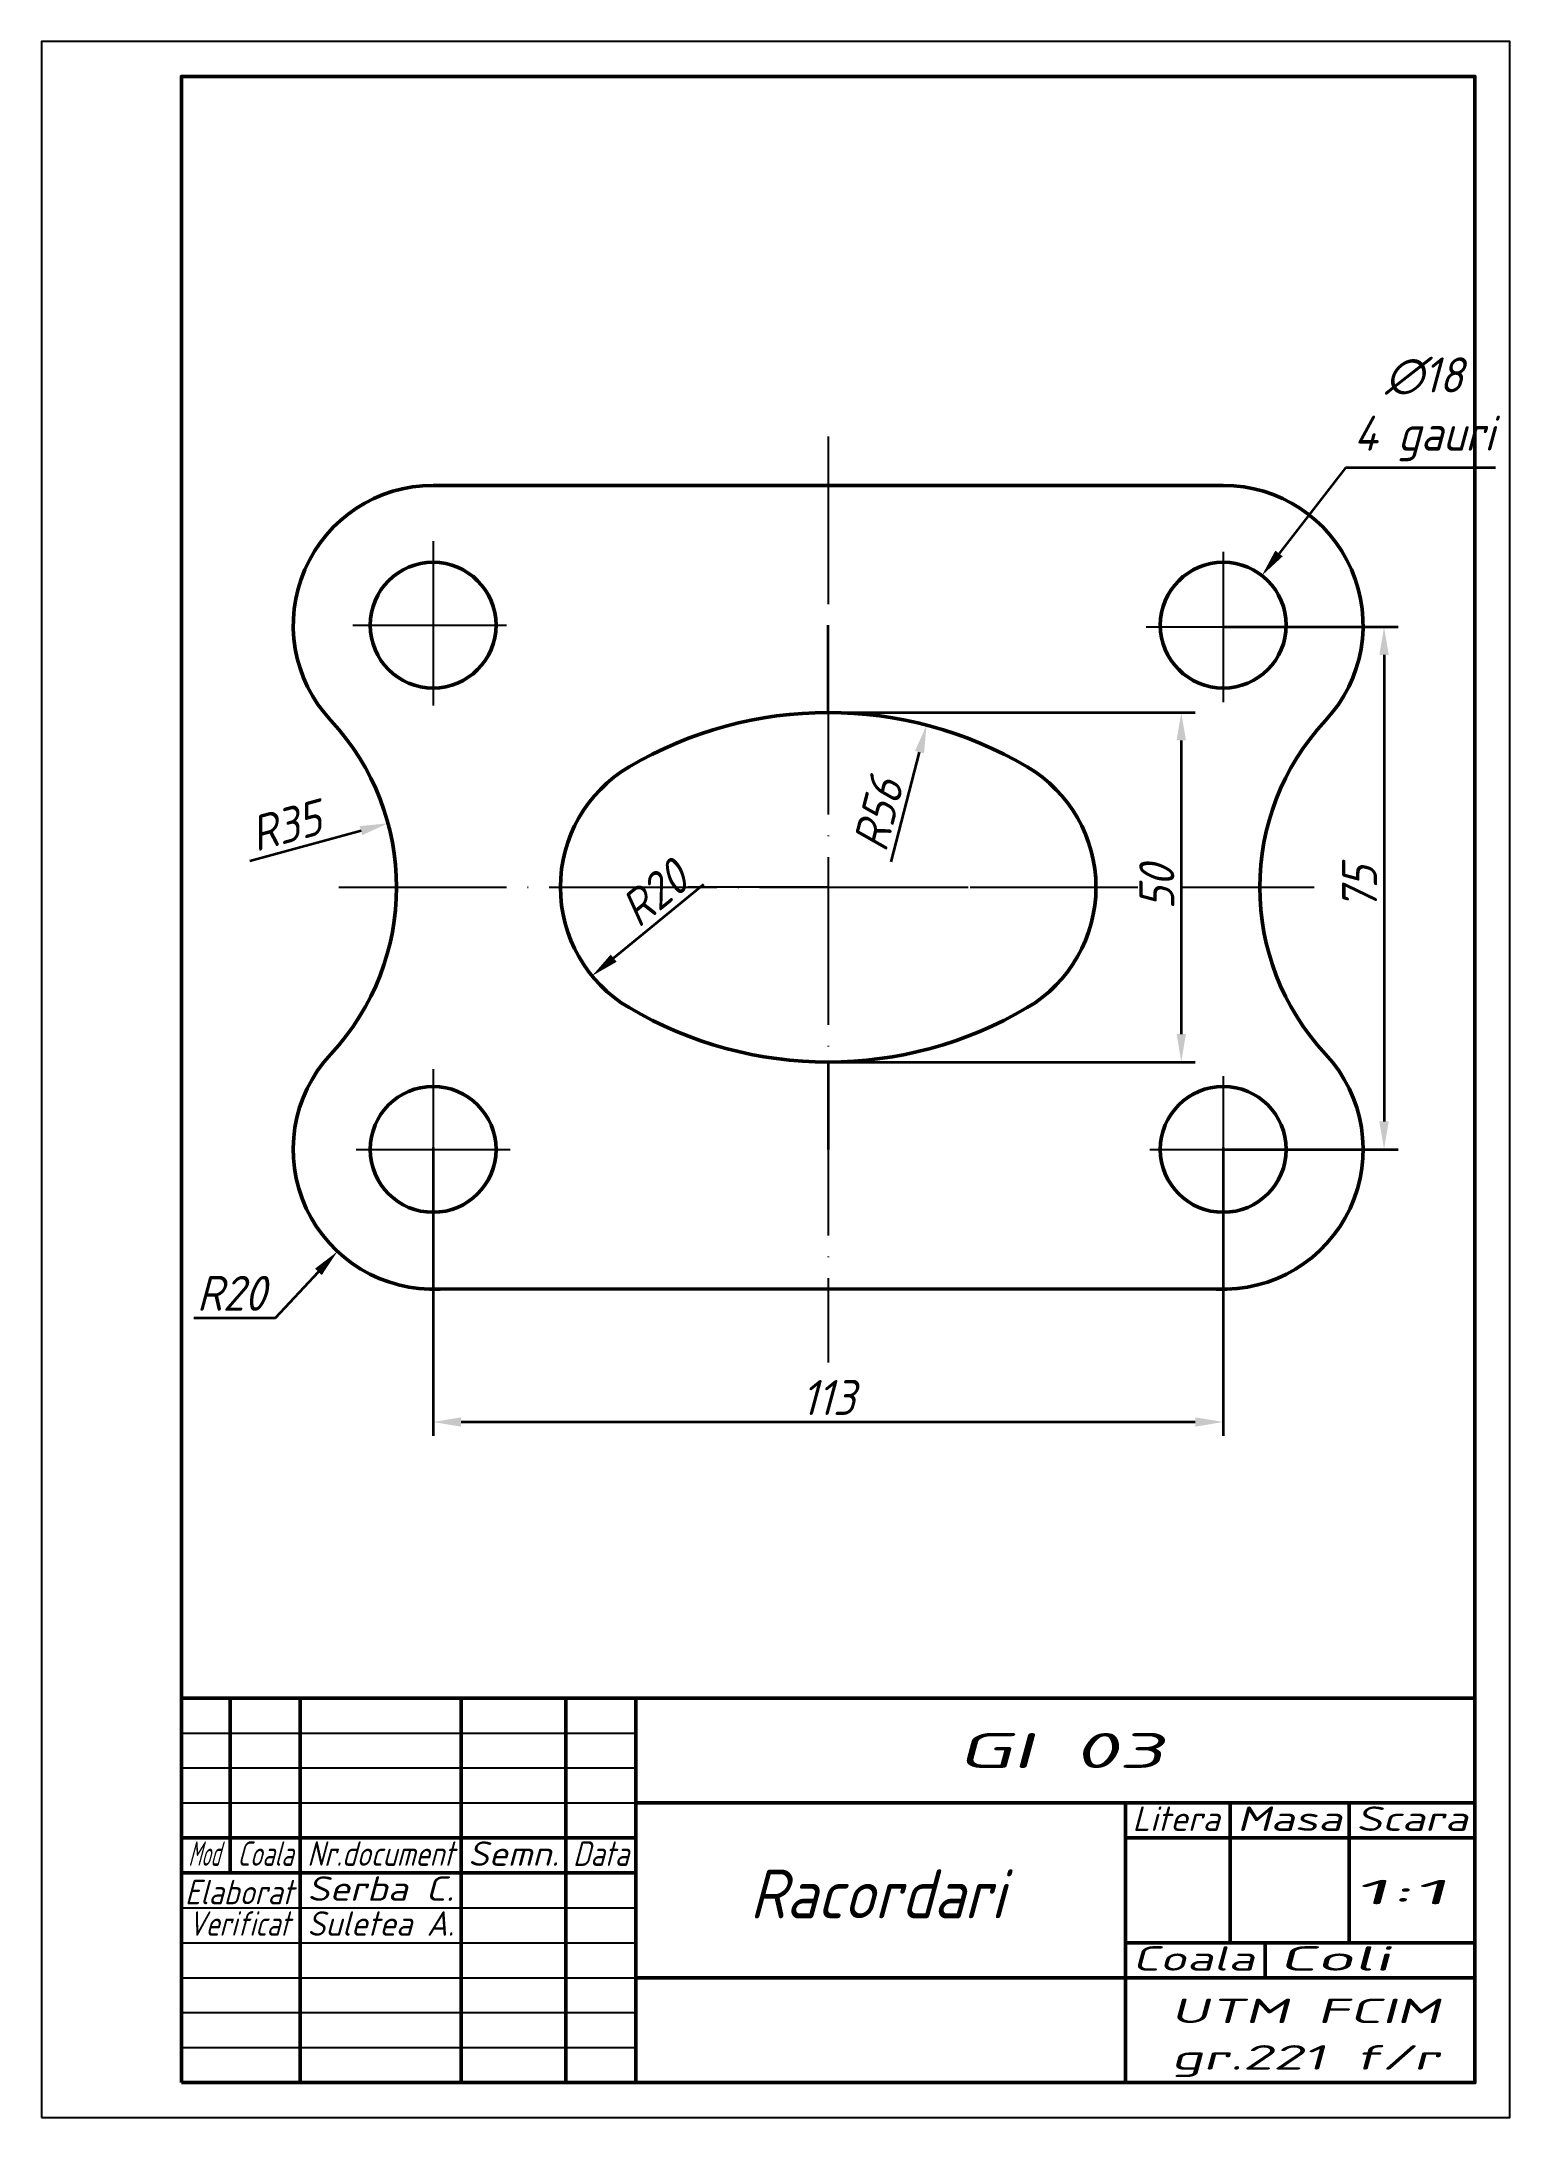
# Model space of a CAD drawing. Header units: inches. Extents: x 0 to 211, y 0 to 297.
import ezdxf
from ezdxf.enums import TextEntityAlignment as Align

# ---------------------------------------------------------------- set-up
doc = ezdxf.new("R2010")
doc.units = ezdxf.units.IN
doc.header["$MEASUREMENT"] = 0
doc.linetypes.add('ACAD_ISO04W100', pattern=[30, 24, -3, 0, -3])
for name, color, linetype, lineweight in [('axa', 10, 'ACAD_ISO04W100', 25), ('contur', 7, 'Continuous', 50), ('cote', 100, 'Continuous', 50), ('sub', 101, 'Continuous', 25), ('text3.5', 140, 'Continuous', 35), ('text5', 150, 'Continuous', 50), ('text7', 50, 'Continuous', 70)]:
    doc.layers.add(name, color=color, linetype=linetype, lineweight=lineweight)
doc.styles.get("Standard").update_dxf_attribs({"font": 'isocp.shx', "oblique": 15})
doc.dimstyles.get("Standard").update_dxf_attribs({"dimtxt": 5, "dimasz": 4, "dimexe": 2, "dimexo": 0, "dimgap": 1, "dimtad": 1, "dimtoh": 1, "dimdec": 0, "dimzin": 0, "dimtxsty": 'Standard', "dimcen": 0, "dimadec": 0, "dimazin": 0, "dimtfac": 1, "dimtdec": 0, "dimtofl": 0, "dimtmove": 0, "dimatfit": 3, "dimldrblk": 'DOTSMALL', "dimfxl": 1, "dimtolj": 1, "dimtzin": 0, "dimlwd": 35, "dimlwe": 35, "dimarcsym": 0})

# ---------------------------------------------------------------- blocks, each defined once
blk = doc.blocks.new('*D2')
at = {"layer": 'cote', "color": 0, "lineweight": 35, "transparency": 16777216}
for p, q in [((112.5, 201), (165, 201)), ((163, 197), (163, 155)), ((112.5, 151), (165, 151))]:
    blk.add_line(p, q, dxfattribs=at)
at = {"layer": 'cote', "color": 0, "transparency": 16777216}
for points in [[(162.33, 197), (163.67, 197), (163, 201)], [(162.33, 155), (163.67, 155), (163, 151)]]:
    blk.add_solid(points, dxfattribs=at)
at = {"layer": 'Defpoints', "color": 0, "transparency": 16777216}
for p in [(112.5, 201), (112.5, 151), (163, 151)]:
    blk.add_point(p, dxfattribs=at)
at = {"layer": 'cote', "color": 0, "transparency": 16777216, "insert": (159.5, 176), "char_height": 5, "attachment_point": 5, "rotation": 90}
blk.add_mtext('\\A1;50', dxfattribs=at)
blk = doc.blocks.new('_DotSmall')
at = {"color": 0, "linetype": 'ByBlock', "const_width": 0.5}
blk.add_lwpolyline([(-0.0625, 0, 1), (0.0625, 0, 1)], format="xyb", close=True, dxfattribs=at)
blk = doc.blocks.new('*D3')
at = {"layer": 'cote', "color": 0, "lineweight": 35, "transparency": 16777216}
blk.add_line((121.49, 179.64), (125.57, 195.33), dxfattribs=at)
at = {"layer": 'cote', "color": 0, "transparency": 16777216}
blk.add_solid([(124.92, 195.5), (126.21, 195.16), (126.57, 199.2)], dxfattribs=at)
at = {"layer": 'Defpoints', "color": 0, "transparency": 16777216}
for p in [(126.57, 199.2), (112.5, 145)]:
    blk.add_point(p, dxfattribs=at)
at = {"layer": 'cote', "color": 0, "transparency": 16777216, "insert": (119.64, 186.43), "char_height": 5, "attachment_point": 5, "rotation": 75.4464}
blk.add_mtext('\\A1;R56', dxfattribs=at)
blk = doc.blocks.new('*D4')
at = {"layer": 'cote', "color": 0, "lineweight": 35, "transparency": 16777216}
blk.add_line((94.69, 176.41), (81.82, 165.86), dxfattribs=at)
at = {"layer": 'cote', "color": 0, "transparency": 16777216}
blk.add_solid([(81.4, 166.37), (82.25, 165.34), (78.73, 163.32)], dxfattribs=at)
at = {"layer": 'Defpoints', "color": 0, "transparency": 16777216}
for p in [(94.2, 176), (78.73, 163.32)]:
    blk.add_point(p, dxfattribs=at)
at = {"layer": 'cote', "color": 0, "transparency": 16777216, "insert": (87.59, 175.11), "char_height": 5, "attachment_point": 5, "rotation": 39.3474}
blk.add_mtext('\\A1;R20', dxfattribs=at)
blk = doc.blocks.new('*D5')
at = {"layer": 'cote', "color": 0, "lineweight": 35, "transparency": 16777216}
blk.add_line((29.8, 179.8), (45.69, 184.1), dxfattribs=at)
at = {"layer": 'cote', "color": 0, "transparency": 16777216}
blk.add_solid([(45.51, 184.75), (45.86, 183.46), (49.55, 185.15)], dxfattribs=at)
at = {"layer": 'Defpoints', "color": 0, "transparency": 16777216}
for p in [(49.55, 185.15), (15.77, 176)]:
    blk.add_point(p, dxfattribs=at)
at = {"layer": 'cote', "color": 0, "transparency": 16777216, "insert": (34.9, 184.81), "char_height": 5, "attachment_point": 5, "rotation": 15.1528}
blk.add_mtext('\\A1;R35', dxfattribs=at)
blk = doc.blocks.new('*D6')
at = {"layer": 'cote', "color": 0, "lineweight": 35, "transparency": 16777216}
for p, q in [((33.45, 114.41), (39.6, 120.98)), ((21.8, 114.41), (33.45, 114.41))]:
    blk.add_line(p, q, dxfattribs=at)
at = {"layer": 'cote', "color": 0, "transparency": 16777216}
blk.add_solid([(39.11, 121.44), (40.08, 120.52), (42.33, 123.9)], dxfattribs=at)
at = {"layer": 'Defpoints', "color": 0, "transparency": 16777216}
for p in [(56, 138.5), (42.33, 123.9)]:
    blk.add_point(p, dxfattribs=at)
at = {"layer": 'cote', "color": 0, "transparency": 16777216, "insert": (27.12, 117.91), "char_height": 5, "attachment_point": 5}
blk.add_mtext('\\A1;R20', dxfattribs=at)
blk = doc.blocks.new('*D7')
at = {"layer": 'cote', "color": 0, "lineweight": 35, "transparency": 16777216}
for p, q in [((186.5, 236), (176.98, 223.76)), ((207.94, 236), (186.5, 236))]:
    blk.add_line(p, q, dxfattribs=at)
at = {"layer": 'cote', "color": 0, "transparency": 16777216}
blk.add_solid([(176.45, 224.17), (177.51, 223.35), (174.53, 220.6)], dxfattribs=at)
at = {"layer": 'Defpoints', "color": 0, "transparency": 16777216}
for p in [(174.53, 220.6), (163.47, 206.4)]:
    blk.add_point(p, dxfattribs=at)
at = {"layer": 'cote', "color": 0, "transparency": 16777216, "insert": (197.72, 244.38), "char_height": 5, "width": 27.007, "attachment_point": 5}
blk.add_mtext('\\A1;∅18\\P4 gauri', dxfattribs=at)
blk = doc.blocks.new('*D8')
at = {"layer": 'cote', "color": 0, "lineweight": 35, "transparency": 16777216}
for p, q in [((56, 138.75), (56, 97.5)), ((169, 138.75), (169, 97.5)), ((60, 99.5), (165, 99.5))]:
    blk.add_line(p, q, dxfattribs=at)
at = {"layer": 'cote', "color": 0, "transparency": 16777216}
for points in [[(60, 100.17), (60, 98.83), (56, 99.5)], [(165, 100.17), (165, 98.83), (169, 99.5)]]:
    blk.add_solid(points, dxfattribs=at)
at = {"layer": 'Defpoints', "color": 0, "transparency": 16777216}
for p in [(56, 138.75), (169, 138.75), (169, 99.5)]:
    blk.add_point(p, dxfattribs=at)
at = {"layer": 'cote', "color": 0, "transparency": 16777216, "insert": (112.5, 103), "char_height": 5, "attachment_point": 5}
blk.add_mtext('\\A1;113', dxfattribs=at)
blk = doc.blocks.new('*D9')
at = {"layer": 'cote', "color": 0, "lineweight": 35, "transparency": 16777216}
for p, q in [((169, 213.25), (194, 213.25)), ((192, 209.25), (192, 142.5)), ((169, 138.5), (194, 138.5))]:
    blk.add_line(p, q, dxfattribs=at)
at = {"layer": 'cote', "color": 0, "transparency": 16777216}
for points in [[(191.33, 209.25), (192.67, 209.25), (192, 213.25)], [(191.33, 142.5), (192.67, 142.5), (192, 138.5)]]:
    blk.add_solid(points, dxfattribs=at)
at = {"layer": 'Defpoints', "color": 0, "transparency": 16777216}
for p in [(169, 213.25), (169, 138.5), (192, 138.5)]:
    blk.add_point(p, dxfattribs=at)
at = {"layer": 'cote', "color": 0, "transparency": 16777216, "insert": (188.5, 175.88), "char_height": 5, "attachment_point": 5, "rotation": 90}
blk.add_mtext('\\A1;75', dxfattribs=at)

msp = doc.modelspace()

# ---------------------------------------------------------------- linework, layer by layer
at = {"layer": 'axa'}
for p, q in [((112.5, 240.5), (112.5, 108)), ((56, 225.5), (56, 202)), ((169, 224), (169, 202.5)), ((44.5, 213.5), (66.5, 213.5)), ((158, 213.25), (180.5, 213.25)), ((42.5, 176), (182, 176)), ((112.5, 176), (92.5, 176)), ((112.5, 176), (132.5, 176)), ((56, 150), (56, 127.5)), ((169, 149), (169, 128.5)), ((45, 138.5), (67, 138.5)), ((158.5, 138.5), (180.5, 138.5))]:
    msp.add_line(p, q, dxfattribs=at)
at = {"layer": 'contur'}
for p, q in [((56, 233.5), (169, 233.5)), ((55, 118.52), (170.02, 118.53)), ((27, 60), (27, 35)), ((37, 60), (37, 5)), ((60, 60), (60, 5)), ((75, 60), (75, 5)), ((85, 60), (85, 5)), ((85, 60), (85, 45)), ((85, 45), (205, 45)), ((155, 45), (155, 5)), ((170, 40), (170, 45)), ((187, 40), (187, 45)), ((20, 40), (85, 40)), ((205, 40), (155, 40)), ((170, 40), (170, 25)), ((187, 40), (187, 25)), ((20, 35), (85, 35)), ((205, 25), (155, 25)), ((155, 25), (175, 25)), ((175, 25), (205, 25)), ((175, 25), (175, 20)), ((155, 20), (85, 20)), ((205, 20), (155, 20))]:
    msp.add_line(p, q, dxfattribs=at)
for points in [[(20, 5), (205, 5), (205, 292), (20, 292)], [(20, 5), (205, 5), (205, 60), (20, 60)]]:
    msp.add_lwpolyline(points, close=True, dxfattribs=at)
for centre in [(56, 213.5), (169, 213.5), (56, 138.5), (169, 138.5)]:
    msp.add_circle(centre, 9, dxfattribs=at)
for centre, radius, start, end in [((56, 213.5), 20, 90, 222.9859), ((169, 213.5), 20, 317.0141, 90), ((15.77, 176), 35, 317.0141, 42.9859), ((112.5, 145), 56, 59.4416, 120.5584), ((209.23, 176), 35, 137.0141, 222.9859), ((94.2, 176), 20, 120.5584, 239.4416), ((130.8, 176), 20, 300.5584, 59.4416), ((112.5, 207), 56, 239.4416, 300.5584), ((56, 138.5), 20, 137.0141, 272.8637), ((169, 138.5), 20, 267.0656, 42.9859)]:
    msp.add_arc(centre, radius, start, end, dxfattribs=at)
at = {"layer": 'sub'}
for p, q in [((20, 55), (85, 55)), ((20, 50), (85, 50)), ((20, 45), (85, 45)), ((20, 30), (85, 30)), ((20, 25), (85, 25)), ((20, 20), (85, 20)), ((20, 15), (85, 15)), ((20, 10), (85, 10))]:
    msp.add_line(p, q, dxfattribs=at)
msp.add_lwpolyline([(0, 0), (210, 0), (210, 297), (0, 297)], close=True, dxfattribs=at)
at = {"layer": 'text3.5'}
for p, q in [((112.5, 201), (112.5, 213.5)), ((112.5, 151), (112.5, 138.5))]:
    msp.add_line(p, q, dxfattribs=at)

# ---------------------------------------------------------------- texts
at = {"layer": 'text3.5', "oblique": 15}
for s, width, p, p2 in [('Litera', 1.024435, (156, 41), (168.5, 41)), ('Masa', 1.483591, (171, 41), (186, 41)), ('Scara', 1.39108, (188, 41), (204, 41)), ('Mod', 0.598007, (21, 36), (25.5, 36)), ('Coala', 0.740614, (28, 36), (36, 36)), ('Nr.document', 0.839161, (38, 36), (59, 36)), ('Semn.', 1.142857, (61, 36), (74, 36)), ('Data', 0.850896, (76, 36), (84, 36)), ('Elaborat', 0.894661, (20.5, 30.5), (36, 30.5)), ('Serba C.', 1.263158, (38, 31), (59, 31)), ('1:1', 3.354037, (187.81, 30.5), (201.31, 30.5)), ('Verificat', 0.804438, (21, 26), (35.5, 26)), ('Suletea A.', 0.991736, (38, 26), (59, 26)), ('Coala', 1.620092, (156, 21), (173.5, 21)), ('Coli', 2.344322, (177, 21), (193, 21)), ('UTM FCIM', 2.056075, (161.5, 13.5), (200, 13.5)), ('gr.221 f/r', 1.946903, (161.5, 6.85), (200, 6.85))]:
    msp.add_text(s, height=3.5, dxfattribs=dict(at, width=width)).set_placement(p, p2, align=Align.FIT)
at = {"layer": 'text5', "oblique": 15, "width": 2.113619}
msp.add_text('GI 03', height=5, dxfattribs=at).set_placement((131, 50), (160.5, 50), align=Align.FIT)
at = {"layer": 'text7', "oblique": 15}
msp.add_text('Racordari', height=7, dxfattribs=at).set_placement((119.5, 32), align=Align.MIDDLE)

# ---------------------------------------------------------------- dimensions: what is measured, and where the dimension line sits
at = {"layer": 'cote'}
dim = msp.add_diameter_dim_2p(p1=(163.47, 206.4), p2=(174.53, 220.6), text='<>\\P4 gauri', dimstyle='Standard', dxfattribs=at)
dim.commit()
dim.dimension.update_dxf_attribs({"geometry": '*D7', "text_midpoint": (197.72, 236), "dimtype": 163})
for base, p1, p2, picture, middle in [((192, 138.5), (169, 213.25), (169, 138.5), '*D9', (188.5, 175.88)), ((163, 151), (112.5, 201), (112.5, 151), '*D2', (159.5, 176))]:
    dim = msp.add_linear_dim(base=base, p1=p1, p2=p2, angle=90, dimstyle='Standard', dxfattribs=at)
    dim.commit()
    dim.dimension.update_dxf_attribs({"geometry": picture, "text_midpoint": middle})
for center, mpoint, picture, middle in [((112.5, 145), (126.57, 199.2), '*D3', (123.03, 185.55)), ((15.77, 176), (49.55, 185.15), '*D5', (35.82, 181.43)), ((94.2, 176), (78.73, 163.32), '*D4', (89.81, 172.4))]:
    dim = msp.add_radius_dim(center=center, mpoint=mpoint, dimstyle='Standard', dxfattribs=at)
    dim.commit()
    dim.dimension.update_dxf_attribs({"geometry": picture, "text_midpoint": middle, "dimtype": 164})
dim = msp.add_radius_dim(center=(56, 138.5), mpoint=(42.33, 123.9), dimstyle='Standard', dxfattribs=at)
dim.commit()
dim.dimension.update_dxf_attribs({"geometry": '*D6', "text_midpoint": (27.12, 117.91)})
dim = msp.add_linear_dim(base=(169, 99.5), p1=(56, 138.75), p2=(169, 138.75), dimstyle='Standard', dxfattribs=at)
dim.commit()
dim.dimension.update_dxf_attribs({"geometry": '*D8', "text_midpoint": (112.5, 103)})

doc.saveas('drawing.dxf')
